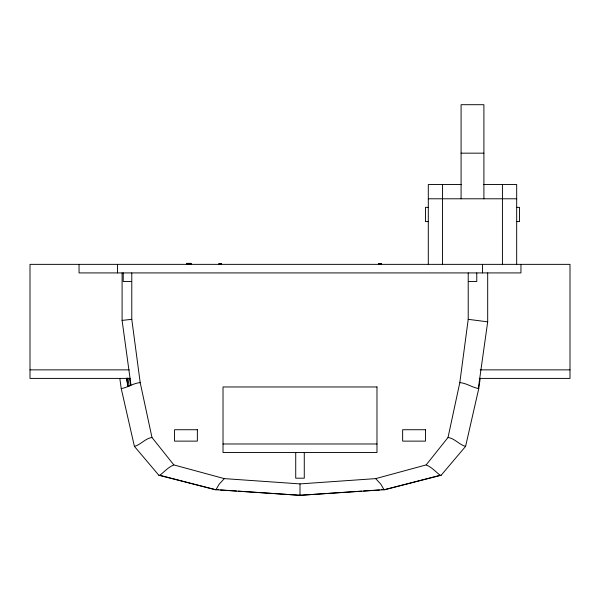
<?xml version="1.0" encoding="UTF-8"?>
<svg xmlns="http://www.w3.org/2000/svg" width="600" height="600" viewBox="0 0 600 600"><rect width="100%" height="100%" fill="white"/><g stroke="black" fill="none" stroke-linecap="round" stroke-linejoin="round"><path stroke-width="0.9" d="M131.782 272.918L131.782 319.327L140.197 382.627L151.972 437.482L173.835 464.91L224.303 478.62L300 483.9L375.697 478.62L426.165 464.91L448.028 437.482L459.803 382.627L468.217 319.327L468.217 272.918M478.305 388.553L487.688 321.84L487.688 272.918M381.195 489.345L384.675 489.743L441.127 475.283L465.592 446.377L478.763 388.553L480.202 378.36M224.303 478.62L219.173 484.185L215.925 489.743L159.877 475.283C164.46 471.623 168.203 467.235 173.835 464.91M151.972 437.482C145.125 438.487 140.7 444.81 134.407 446.377L121.238 388.553L119.797 378.36M218.805 489.345L215.325 489.743L158.873 475.283L134.407 446.377M140.197 382.627C133.395 383.115 127.762 387.585 121.238 388.553M215.925 489.743L300 495.3L384.075 489.743L440.123 475.283C435.54 471.623 431.798 467.235 426.165 464.91M130.988 385.147L122.093 320.4L131.782 319.327M238.312 491.13L300 495.3L361.688 491.13M363.555 491.002L379.447 489.93M461.085 153.165L483.9 153.165M461.265 184.53L428.303 184.53L428.303 264.36M483.72 184.53L516.683 184.53L516.683 264.36M428.303 198.788L516.683 198.788M428.243 207.337L425.452 207.337L425.452 221.595L428.243 221.595M516.743 207.337L519.533 207.337L519.533 221.595L516.743 221.595M131.333 281.468L123.233 281.468L123.233 272.918M468.668 281.468L476.768 281.468L476.768 272.918M487.688 321.84L468.217 319.327M30 369.855L129.203 369.855M480.158 369.855L570 369.855M130.14 378.405L30 378.405L30 264.36L570 264.36L570 378.405L479.22 378.405M478.763 388.553C472.237 387.585 466.605 383.115 459.803 382.627M223.02 443.978L376.98 443.978M465.592 446.377C459.3 444.81 454.875 438.487 448.028 437.482M158.873 475.283L160.425 475.283M439.575 475.283L441.127 475.283M220.553 489.93L236.445 491.002M384.075 489.743L380.827 484.185L375.697 478.62M127.882 377.895L129.053 386.25M126.727 378.353L127.882 386.61M129.57 378.308L130.597 385.695M126.667 378.135L127.815 386.438M520.957 264.36L520.957 272.918L79.043 272.918L79.043 264.36M502.425 184.53L502.425 198.458M502.425 198.788L502.425 264.36M483.9 198.788L483.9 104.7L461.085 104.7L461.085 198.788M482.467 264.36L482.467 272.918M442.553 184.53L442.553 198.458M442.553 198.788L442.553 264.36M304.275 452.535L304.275 478.192L295.725 478.192L295.725 452.535M300 483.9L300 495.3M122.093 272.918L122.093 320.4M117.532 264.36L117.532 272.918M191.085 263.362L186.525 263.362L186.525 264.218L191.085 264.218L191.085 263.362M221.595 263.647L218.745 263.647L218.745 264.218L221.595 264.218L221.595 263.647M381.255 263.647L378.405 263.647L378.405 264.218L381.255 264.218L381.255 263.647M376.98 386.963L223.02 386.963L223.02 452.535L376.98 452.535L376.98 386.963M197.362 429.728L174.547 429.728L174.547 441.127L197.362 441.127L197.362 429.728M425.452 429.728L402.638 429.728L402.638 441.127L425.452 441.127L425.452 429.728"/></g></svg>
